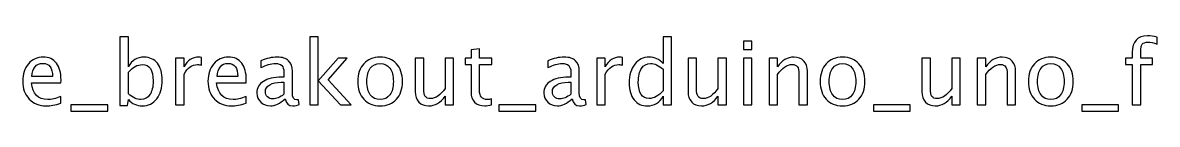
# Model space of a CAD drawing. Header units: centimetres. Extents: x -55 to 43, y -73 to 74.
# Drawn here: x 6.45 to 22.75, y -12.45 to -11.37 of the extents above; entities that cross this region are included whole.
import ezdxf

# ---------------------------------------------------------------- set-up
doc = ezdxf.new("R2010")
doc.units = ezdxf.units.CM
doc.header["$MEASUREMENT"] = 0
doc.layers.add('Layer 1', color=7, linetype='Continuous')

msp = doc.modelspace()

# ---------------------------------------------------------------- linework, layer by layer
at = {"layer": 'Layer 1'}
for points, knots in [([(7.84541, -12.36765), (7.84541, -12.36765), (7.84541, -11.38086), (7.84541, -11.38086), (7.84541, -11.38086), (7.84541, -11.38086), (7.96733, -11.38086), (7.96733, -11.38086), (7.96733, -11.38086), (7.96733, -11.38086), (7.96733, -11.81414), (7.96733, -11.81414), (7.96733, -11.81414), (8.01728, -11.71995), (8.09243, -11.67296), (8.19254, -11.67296), (8.19254, -11.67296), (8.27361, -11.67296), (8.33732, -11.70238), (8.38389, -11.76144), (8.38389, -11.76144), (8.43046, -11.82049), (8.45374, -11.90114), (8.45374, -12.00337), (8.45374, -12.00337), (8.45374, -12.11471), (8.42728, -12.20467), (8.37458, -12.27282), (8.37458, -12.27282), (8.32187, -12.34119), (8.25245, -12.37527), (8.16651, -12.37527), (8.16651, -12.37527), (8.08671, -12.37527), (8.02025, -12.34479), (7.96733, -12.28362), (7.96733, -12.28362), (7.96733, -12.28362), (7.95251, -12.36765), (7.95251, -12.36765), (7.95251, -12.36765), (7.95251, -12.36765), (7.84541, -12.36765), (7.84541, -12.36765)], [0, 0, 0, 0, 0.08333333, 0.08333333, 0.08333333, 0.08333333, 0.16666667, 0.16666667, 0.16666667, 0.16666667, 0.25, 0.25, 0.25, 0.25, 0.33333333, 0.33333333, 0.33333333, 0.33333333, 0.41666667, 0.41666667, 0.41666667, 0.41666667, 0.5, 0.5, 0.5, 0.5, 0.58333333, 0.58333333, 0.58333333, 0.58333333, 0.66666667, 0.66666667, 0.66666667, 0.66666667, 0.75, 0.75, 0.75, 0.75, 0.83333333, 0.83333333, 0.83333333, 0.83333333, 1, 1, 1, 1]), ([(10.57315, -12.36003), (10.57315, -12.36003), (10.57315, -11.38086), (10.57315, -11.38086), (10.57315, -11.38086), (10.57315, -11.38086), (10.69507, -11.38086), (10.69507, -11.38086), (10.69507, -11.38086), (10.69507, -11.38086), (10.69507, -12.01353), (10.69507, -12.01353), (10.69507, -12.01353), (10.69507, -12.01353), (10.98082, -11.68693), (10.98082, -11.68693), (10.98082, -11.68693), (10.98082, -11.68693), (11.11248, -11.68693), (11.11248, -11.68693), (11.11248, -11.68693), (11.11248, -11.68693), (10.83943, -12.00104), (10.83943, -12.00104), (10.83943, -12.00104), (10.83943, -12.00104), (11.16963, -12.36003), (11.16963, -12.36003), (11.16963, -12.36003), (11.16963, -12.36003), (11.01257, -12.36003), (11.01257, -12.36003), (11.01257, -12.36003), (11.01257, -12.36003), (10.69507, -12.0148), (10.69507, -12.0148), (10.69507, -12.0148), (10.69507, -12.0148), (10.69507, -12.36003), (10.69507, -12.36003), (10.69507, -12.36003), (10.69507, -12.36003), (10.57315, -12.36003), (10.57315, -12.36003)], [0, 0, 0, 0, 0.08333333, 0.08333333, 0.08333333, 0.08333333, 0.16666667, 0.16666667, 0.16666667, 0.16666667, 0.25, 0.25, 0.25, 0.25, 0.33333333, 0.33333333, 0.33333333, 0.33333333, 0.41666667, 0.41666667, 0.41666667, 0.41666667, 0.5, 0.5, 0.5, 0.5, 0.58333333, 0.58333333, 0.58333333, 0.58333333, 0.66666667, 0.66666667, 0.66666667, 0.66666667, 0.75, 0.75, 0.75, 0.75, 0.83333333, 0.83333333, 0.83333333, 0.83333333, 1, 1, 1, 1]), ([(15.64786, -12.36003), (15.64786, -12.36003), (15.64786, -12.23366), (15.64786, -12.23366), (15.64786, -12.23366), (15.59812, -12.32807), (15.52319, -12.37527), (15.42307, -12.37527), (15.42307, -12.37527), (15.34179, -12.37527), (15.27787, -12.34585), (15.2313, -12.28679), (15.2313, -12.28679), (15.18473, -12.22774), (15.16145, -12.14709), (15.16145, -12.04486), (15.16145, -12.04486), (15.16145, -11.9331), (15.18791, -11.84314), (15.24061, -11.77498), (15.24061, -11.77498), (15.29353, -11.70704), (15.36296, -11.67296), (15.44911, -11.67296), (15.44911, -11.67296), (15.5289, -11.67296), (15.59537, -11.70344), (15.64786, -11.76461), (15.64786, -11.76461), (15.64786, -11.76461), (15.64786, -11.38086), (15.64786, -11.38086), (15.64786, -11.38086), (15.64786, -11.38086), (15.76978, -11.38086), (15.76978, -11.38086), (15.76978, -11.38086), (15.76978, -11.38086), (15.76978, -12.36003), (15.76978, -12.36003), (15.76978, -12.36003), (15.76978, -12.36003), (15.64786, -12.36003), (15.64786, -12.36003)], [0, 0, 0, 0, 0.08333333, 0.08333333, 0.08333333, 0.08333333, 0.16666667, 0.16666667, 0.16666667, 0.16666667, 0.25, 0.25, 0.25, 0.25, 0.33333333, 0.33333333, 0.33333333, 0.33333333, 0.41666667, 0.41666667, 0.41666667, 0.41666667, 0.5, 0.5, 0.5, 0.5, 0.58333333, 0.58333333, 0.58333333, 0.58333333, 0.66666667, 0.66666667, 0.66666667, 0.66666667, 0.75, 0.75, 0.75, 0.75, 0.83333333, 0.83333333, 0.83333333, 0.83333333, 1, 1, 1, 1]), ([(22.38733, -12.36003), (22.38733, -12.36003), (22.38733, -11.77837), (22.38733, -11.77837), (22.38733, -11.77837), (22.38733, -11.77837), (22.29187, -11.77837), (22.29187, -11.77837), (22.29187, -11.77837), (22.29187, -11.77837), (22.29187, -11.68693), (22.29187, -11.68693), (22.29187, -11.68693), (22.29187, -11.68693), (22.38733, -11.68693), (22.38733, -11.68693), (22.38733, -11.68693), (22.38733, -11.68693), (22.38733, -11.60628), (22.38733, -11.60628), (22.38733, -11.60628), (22.38733, -11.44584), (22.46057, -11.36562), (22.60704, -11.36562), (22.60704, -11.36562), (22.6481, -11.36562), (22.69467, -11.37239), (22.74674, -11.38594), (22.74674, -11.38594), (22.74674, -11.38594), (22.74674, -11.48373), (22.74674, -11.48373), (22.74674, -11.48373), (22.6915, -11.46595), (22.64726, -11.45706), (22.61403, -11.45706), (22.61403, -11.45706), (22.5736, -11.45706), (22.54608, -11.46658), (22.53148, -11.48585), (22.53148, -11.48585), (22.51666, -11.50511), (22.50925, -11.54088), (22.50925, -11.59316), (22.50925, -11.59316), (22.50925, -11.59316), (22.50925, -11.68693), (22.50925, -11.68693), (22.50925, -11.68693), (22.50925, -11.68693), (22.67837, -11.68693), (22.67837, -11.68693), (22.67837, -11.68693), (22.67837, -11.68693), (22.67837, -11.77837), (22.67837, -11.77837), (22.67837, -11.77837), (22.67837, -11.77837), (22.50925, -11.77837), (22.50925, -11.77837), (22.50925, -11.77837), (22.50925, -11.77837), (22.50925, -12.36003), (22.50925, -12.36003), (22.50925, -12.36003), (22.50925, -12.36003), (22.38733, -12.36003), (22.38733, -12.36003)], [0, 0, 0, 0, 0.05555556, 0.05555556, 0.05555556, 0.05555556, 0.11111111, 0.11111111, 0.11111111, 0.11111111, 0.16666667, 0.16666667, 0.16666667, 0.16666667, 0.22222222, 0.22222222, 0.22222222, 0.22222222, 0.27777778, 0.27777778, 0.27777778, 0.27777778, 0.33333333, 0.33333333, 0.33333333, 0.33333333, 0.38888889, 0.38888889, 0.38888889, 0.38888889, 0.44444444, 0.44444444, 0.44444444, 0.44444444, 0.5, 0.5, 0.5, 0.5, 0.55555556, 0.55555556, 0.55555556, 0.55555556, 0.61111111, 0.61111111, 0.61111111, 0.61111111, 0.66666667, 0.66666667, 0.66666667, 0.66666667, 0.72222222, 0.72222222, 0.72222222, 0.72222222, 0.77777778, 0.77777778, 0.77777778, 0.77777778, 0.83333333, 0.83333333, 0.83333333, 0.83333333, 0.88888889, 0.88888889, 0.88888889, 0.88888889, 1, 1, 1, 1]), ([(13.18491, -12.35982), (13.14723, -12.37019), (13.11443, -12.37527), (13.0867, -12.37527), (13.0867, -12.37527), (13.02447, -12.37527), (12.976, -12.35749), (12.94128, -12.32193), (12.94128, -12.32193), (12.90636, -12.28637), (12.889, -12.23705), (12.889, -12.17376), (12.889, -12.17376), (12.889, -12.17376), (12.889, -11.77837), (12.889, -11.77837), (12.889, -11.77837), (12.889, -11.77837), (12.80476, -11.77837), (12.80476, -11.77837), (12.80476, -11.77837), (12.80476, -11.77837), (12.80476, -11.68693), (12.80476, -11.68693), (12.80476, -11.68693), (12.80476, -11.68693), (12.889, -11.68693), (12.889, -11.68693), (12.889, -11.68693), (12.889, -11.68693), (12.889, -11.56522), (12.889, -11.56522), (12.889, -11.56522), (12.889, -11.56522), (13.01092, -11.55358), (13.01092, -11.55358), (13.01092, -11.55358), (13.01092, -11.55358), (13.01092, -11.68693), (13.01092, -11.68693), (13.01092, -11.68693), (13.01092, -11.68693), (13.18745, -11.68693), (13.18745, -11.68693), (13.18745, -11.68693), (13.18745, -11.68693), (13.18745, -11.77837), (13.18745, -11.77837), (13.18745, -11.77837), (13.18745, -11.77837), (13.01092, -11.77837), (13.01092, -11.77837), (13.01092, -11.77837), (13.01092, -11.77837), (13.01092, -12.15175), (13.01092, -12.15175), (13.01092, -12.15175), (13.01092, -12.2398), (13.04923, -12.28383), (13.12564, -12.28383), (13.12564, -12.28383), (13.14194, -12.28383), (13.16163, -12.28108), (13.18491, -12.27579), (13.18491, -12.27579), (13.18491, -12.27579), (13.18491, -12.35982), (13.18491, -12.35982)], [0, 0, 0, 0, 0.05555556, 0.05555556, 0.05555556, 0.05555556, 0.11111111, 0.11111111, 0.11111111, 0.11111111, 0.16666667, 0.16666667, 0.16666667, 0.16666667, 0.22222222, 0.22222222, 0.22222222, 0.22222222, 0.27777778, 0.27777778, 0.27777778, 0.27777778, 0.33333333, 0.33333333, 0.33333333, 0.33333333, 0.38888889, 0.38888889, 0.38888889, 0.38888889, 0.44444444, 0.44444444, 0.44444444, 0.44444444, 0.5, 0.5, 0.5, 0.5, 0.55555556, 0.55555556, 0.55555556, 0.55555556, 0.61111111, 0.61111111, 0.61111111, 0.61111111, 0.66666667, 0.66666667, 0.66666667, 0.66666667, 0.72222222, 0.72222222, 0.72222222, 0.72222222, 0.77777778, 0.77777778, 0.77777778, 0.77777778, 0.83333333, 0.83333333, 0.83333333, 0.83333333, 0.88888889, 0.88888889, 0.88888889, 0.88888889, 1, 1, 1, 1]), ([(16.80229, -11.56374), (16.80229, -11.56374), (16.80229, -11.44182), (16.80229, -11.44182), (16.80229, -11.44182), (16.80229, -11.44182), (16.92421, -11.44182), (16.92421, -11.44182), (16.92421, -11.44182), (16.92421, -11.44182), (16.92421, -11.56374), (16.92421, -11.56374), (16.92421, -11.56374), (16.92421, -11.56374), (16.80229, -11.56374), (16.80229, -11.56374)], [0, 0, 0, 0, 0.2, 0.2, 0.2, 0.2, 0.4, 0.4, 0.4, 0.4, 0.6, 0.6, 0.6, 0.6, 1, 1, 1, 1]), ([(6.99684, -12.33844), (6.91493, -12.36299), (6.84486, -12.37527), (6.78644, -12.37527), (6.78644, -12.37527), (6.68675, -12.37527), (6.60568, -12.34225), (6.54324, -12.27642), (6.54324, -12.27642), (6.4808, -12.21059), (6.44947, -12.12529), (6.44947, -12.0203), (6.44947, -12.0203), (6.44947, -11.91849), (6.47699, -11.83488), (6.53223, -11.76948), (6.53223, -11.76948), (6.58748, -11.70429), (6.65817, -11.67169), (6.74432, -11.67169), (6.74432, -11.67169), (6.82581, -11.67169), (6.88889, -11.70069), (6.93334, -11.75868), (6.93334, -11.75868), (6.97779, -11.81668), (7.00002, -11.89881), (7.00002, -12.00528), (7.00002, -12.00528), (7.00002, -12.00528), (6.99938, -12.04253), (6.99938, -12.04253), (6.99938, -12.04253), (6.99938, -12.04253), (6.57393, -12.04253), (6.57393, -12.04253), (6.57393, -12.04253), (6.59171, -12.2034), (6.67024, -12.28383), (6.8093, -12.28383), (6.8093, -12.28383), (6.86032, -12.28383), (6.92276, -12.26944), (6.99684, -12.24065), (6.99684, -12.24065), (6.99684, -12.24065), (6.99684, -12.33844), (6.99684, -12.33844)], [0, 0, 0, 0, 0.07692308, 0.07692308, 0.07692308, 0.07692308, 0.15384615, 0.15384615, 0.15384615, 0.15384615, 0.23076923, 0.23076923, 0.23076923, 0.23076923, 0.30769231, 0.30769231, 0.30769231, 0.30769231, 0.38461538, 0.38461538, 0.38461538, 0.38461538, 0.46153846, 0.46153846, 0.46153846, 0.46153846, 0.53846154, 0.53846154, 0.53846154, 0.53846154, 0.61538462, 0.61538462, 0.61538462, 0.61538462, 0.69230769, 0.69230769, 0.69230769, 0.69230769, 0.76923077, 0.76923077, 0.76923077, 0.76923077, 0.84615385, 0.84615385, 0.84615385, 0.84615385, 1, 1, 1, 1]), ([(8.64466, -12.36003), (8.64466, -12.36003), (8.64466, -11.68693), (8.64466, -11.68693), (8.64466, -11.68693), (8.64466, -11.68693), (8.76658, -11.68693), (8.76658, -11.68693), (8.76658, -11.68693), (8.76658, -11.68693), (8.76658, -11.81414), (8.76658, -11.81414), (8.76658, -11.81414), (8.81505, -11.71995), (8.88533, -11.67296), (8.97761, -11.67296), (8.97761, -11.67296), (8.9901, -11.67296), (9.00322, -11.67402), (9.01677, -11.67613), (9.01677, -11.67613), (9.01677, -11.67613), (9.01677, -11.79022), (9.01677, -11.79022), (9.01677, -11.79022), (8.9956, -11.78324), (8.97698, -11.77964), (8.96089, -11.77964), (8.96089, -11.77964), (8.88342, -11.77964), (8.81865, -11.82536), (8.76658, -11.91701), (8.76658, -11.91701), (8.76658, -11.91701), (8.76658, -12.36003), (8.76658, -12.36003), (8.76658, -12.36003), (8.76658, -12.36003), (8.64466, -12.36003), (8.64466, -12.36003)], [0, 0, 0, 0, 0.09090909, 0.09090909, 0.09090909, 0.09090909, 0.18181818, 0.18181818, 0.18181818, 0.18181818, 0.27272727, 0.27272727, 0.27272727, 0.27272727, 0.36363636, 0.36363636, 0.36363636, 0.36363636, 0.45454545, 0.45454545, 0.45454545, 0.45454545, 0.54545455, 0.54545455, 0.54545455, 0.54545455, 0.63636364, 0.63636364, 0.63636364, 0.63636364, 0.72727273, 0.72727273, 0.72727273, 0.72727273, 0.81818182, 0.81818182, 0.81818182, 0.81818182, 1, 1, 1, 1]), ([(9.65833, -12.33844), (9.57642, -12.36299), (9.50635, -12.37527), (9.44793, -12.37527), (9.44793, -12.37527), (9.34824, -12.37527), (9.26717, -12.34225), (9.20473, -12.27642), (9.20473, -12.27642), (9.14229, -12.21059), (9.11096, -12.12529), (9.11096, -12.0203), (9.11096, -12.0203), (9.11096, -11.91849), (9.13848, -11.83488), (9.19372, -11.76948), (9.19372, -11.76948), (9.24897, -11.70429), (9.31966, -11.67169), (9.40581, -11.67169), (9.40581, -11.67169), (9.4873, -11.67169), (9.55038, -11.70069), (9.59483, -11.75868), (9.59483, -11.75868), (9.63928, -11.81668), (9.66151, -11.89881), (9.66151, -12.00528), (9.66151, -12.00528), (9.66151, -12.00528), (9.66087, -12.04253), (9.66087, -12.04253), (9.66087, -12.04253), (9.66087, -12.04253), (9.23542, -12.04253), (9.23542, -12.04253), (9.23542, -12.04253), (9.2532, -12.2034), (9.33173, -12.28383), (9.47079, -12.28383), (9.47079, -12.28383), (9.52181, -12.28383), (9.58425, -12.26944), (9.65833, -12.24065), (9.65833, -12.24065), (9.65833, -12.24065), (9.65833, -12.33844), (9.65833, -12.33844)], [0, 0, 0, 0, 0.07692308, 0.07692308, 0.07692308, 0.07692308, 0.15384615, 0.15384615, 0.15384615, 0.15384615, 0.23076923, 0.23076923, 0.23076923, 0.23076923, 0.30769231, 0.30769231, 0.30769231, 0.30769231, 0.38461538, 0.38461538, 0.38461538, 0.38461538, 0.46153846, 0.46153846, 0.46153846, 0.46153846, 0.53846154, 0.53846154, 0.53846154, 0.53846154, 0.61538462, 0.61538462, 0.61538462, 0.61538462, 0.69230769, 0.69230769, 0.69230769, 0.69230769, 0.76923077, 0.76923077, 0.76923077, 0.76923077, 0.84615385, 0.84615385, 0.84615385, 0.84615385, 1, 1, 1, 1]), ([(10.21882, -12.2743), (10.14559, -12.34161), (10.0751, -12.37527), (10.00737, -12.37527), (10.00737, -12.37527), (9.9517, -12.37527), (9.90534, -12.35791), (9.86873, -12.32299), (9.86873, -12.32299), (9.8319, -12.28806), (9.81348, -12.24404), (9.81348, -12.19091), (9.81348, -12.19091), (9.81348, -12.11746), (9.84438, -12.06094), (9.90619, -12.02157), (9.90619, -12.02157), (9.968, -11.9822), (10.05669, -11.96252), (10.17226, -11.96252), (10.17226, -11.96252), (10.17226, -11.96252), (10.20083, -11.96252), (10.20083, -11.96252), (10.20083, -11.96252), (10.20083, -11.96252), (10.20083, -11.88145), (10.20083, -11.88145), (10.20083, -11.88145), (10.20083, -11.80335), (10.16019, -11.7644), (10.0787, -11.7644), (10.0787, -11.7644), (10.01562, -11.7644), (9.94662, -11.7843), (9.8719, -11.82409), (9.8719, -11.82409), (9.8719, -11.82409), (9.8719, -11.72376), (9.8719, -11.72376), (9.8719, -11.72376), (9.95403, -11.68989), (10.0315, -11.67296), (10.1041, -11.67296), (10.1041, -11.67296), (10.17882, -11.67296), (10.23406, -11.68989), (10.26941, -11.72397), (10.26941, -11.72397), (10.30497, -11.75805), (10.32275, -11.81054), (10.32275, -11.88145), (10.32275, -11.88145), (10.32275, -11.88145), (10.32275, -12.18562), (10.32275, -12.18562), (10.32275, -12.18562), (10.32275, -12.25525), (10.34413, -12.29018), (10.3871, -12.29018), (10.3871, -12.29018), (10.39239, -12.29018), (10.40022, -12.28933), (10.41059, -12.28764), (10.41059, -12.28764), (10.41059, -12.28764), (10.41927, -12.35537), (10.41927, -12.35537), (10.41927, -12.35537), (10.39154, -12.36871), (10.36106, -12.37527), (10.32762, -12.37527), (10.32762, -12.37527), (10.27068, -12.37527), (10.23449, -12.34161), (10.21882, -12.2743)], [0, 0, 0, 0, 0.05, 0.05, 0.05, 0.05, 0.1, 0.1, 0.1, 0.1, 0.15, 0.15, 0.15, 0.15, 0.2, 0.2, 0.2, 0.2, 0.25, 0.25, 0.25, 0.25, 0.3, 0.3, 0.3, 0.3, 0.35, 0.35, 0.35, 0.35, 0.4, 0.4, 0.4, 0.4, 0.45, 0.45, 0.45, 0.45, 0.5, 0.5, 0.5, 0.5, 0.55, 0.55, 0.55, 0.55, 0.6, 0.6, 0.6, 0.6, 0.65, 0.65, 0.65, 0.65, 0.7, 0.7, 0.7, 0.7, 0.75, 0.75, 0.75, 0.75, 0.8, 0.8, 0.8, 0.8, 0.85, 0.85, 0.85, 0.85, 0.9, 0.9, 0.9, 0.9, 1, 1, 1, 1]), ([(11.58344, -12.37527), (11.48459, -12.37527), (11.40628, -12.34373), (11.3487, -12.28065), (11.3487, -12.28065), (11.29092, -12.21758), (11.26213, -12.13185), (11.26213, -12.02369), (11.26213, -12.02369), (11.26213, -11.91574), (11.29092, -11.83023), (11.3487, -11.76736), (11.3487, -11.76736), (11.40628, -11.7045), (11.48459, -11.67296), (11.58344, -11.67296), (11.58344, -11.67296), (11.68229, -11.67296), (11.76061, -11.7045), (11.81818, -11.76736), (11.81818, -11.76736), (11.87596, -11.83023), (11.90475, -11.91574), (11.90475, -12.02369), (11.90475, -12.02369), (11.90475, -12.13185), (11.87596, -12.21758), (11.81818, -12.28065), (11.81818, -12.28065), (11.76061, -12.34373), (11.68229, -12.37527), (11.58344, -12.37527)], [0, 0, 0, 0, 0.11111111, 0.11111111, 0.11111111, 0.11111111, 0.22222222, 0.22222222, 0.22222222, 0.22222222, 0.33333333, 0.33333333, 0.33333333, 0.33333333, 0.44444444, 0.44444444, 0.44444444, 0.44444444, 0.55555556, 0.55555556, 0.55555556, 0.55555556, 0.66666667, 0.66666667, 0.66666667, 0.66666667, 0.77777778, 0.77777778, 0.77777778, 0.77777778, 1, 1, 1, 1]), ([(12.51731, -12.36003), (12.51731, -12.36003), (12.51731, -12.23345), (12.51731, -12.23345), (12.51731, -12.23345), (12.45233, -12.32807), (12.37338, -12.37527), (12.28067, -12.37527), (12.28067, -12.37527), (12.22182, -12.37527), (12.17505, -12.35685), (12.14033, -12.31981), (12.14033, -12.31981), (12.10541, -12.28277), (12.08805, -12.23303), (12.08805, -12.17016), (12.08805, -12.17016), (12.08805, -12.17016), (12.08805, -11.68693), (12.08805, -11.68693), (12.08805, -11.68693), (12.08805, -11.68693), (12.20997, -11.68693), (12.20997, -11.68693), (12.20997, -11.68693), (12.20997, -11.68693), (12.20997, -12.13037), (12.20997, -12.13037), (12.20997, -12.13037), (12.20997, -12.18096), (12.21738, -12.21673), (12.23198, -12.2379), (12.23198, -12.2379), (12.2468, -12.25928), (12.27135, -12.26986), (12.30586, -12.26986), (12.30586, -12.26986), (12.38036, -12.26986), (12.45106, -12.22096), (12.51731, -12.12296), (12.51731, -12.12296), (12.51731, -12.12296), (12.51731, -11.68693), (12.51731, -11.68693), (12.51731, -11.68693), (12.51731, -11.68693), (12.63923, -11.68693), (12.63923, -11.68693), (12.63923, -11.68693), (12.63923, -11.68693), (12.63923, -12.36003), (12.63923, -12.36003), (12.63923, -12.36003), (12.63923, -12.36003), (12.51731, -12.36003), (12.51731, -12.36003)], [0, 0, 0, 0, 0.06666667, 0.06666667, 0.06666667, 0.06666667, 0.13333333, 0.13333333, 0.13333333, 0.13333333, 0.2, 0.2, 0.2, 0.2, 0.26666667, 0.26666667, 0.26666667, 0.26666667, 0.33333333, 0.33333333, 0.33333333, 0.33333333, 0.4, 0.4, 0.4, 0.4, 0.46666667, 0.46666667, 0.46666667, 0.46666667, 0.53333333, 0.53333333, 0.53333333, 0.53333333, 0.6, 0.6, 0.6, 0.6, 0.66666667, 0.66666667, 0.66666667, 0.66666667, 0.73333333, 0.73333333, 0.73333333, 0.73333333, 0.8, 0.8, 0.8, 0.8, 0.86666667, 0.86666667, 0.86666667, 0.86666667, 1, 1, 1, 1]), ([(14.34082, -12.2743), (14.26759, -12.34161), (14.1971, -12.37527), (14.12937, -12.37527), (14.12937, -12.37527), (14.0737, -12.37527), (14.02734, -12.35791), (13.99073, -12.32299), (13.99073, -12.32299), (13.9539, -12.28806), (13.93548, -12.24404), (13.93548, -12.19091), (13.93548, -12.19091), (13.93548, -12.11746), (13.96638, -12.06094), (14.02819, -12.02157), (14.02819, -12.02157), (14.09, -11.9822), (14.17869, -11.96252), (14.29426, -11.96252), (14.29426, -11.96252), (14.29426, -11.96252), (14.32283, -11.96252), (14.32283, -11.96252), (14.32283, -11.96252), (14.32283, -11.96252), (14.32283, -11.88145), (14.32283, -11.88145), (14.32283, -11.88145), (14.32283, -11.80335), (14.28219, -11.7644), (14.2007, -11.7644), (14.2007, -11.7644), (14.13762, -11.7644), (14.06862, -11.7843), (13.9939, -11.82409), (13.9939, -11.82409), (13.9939, -11.82409), (13.9939, -11.72376), (13.9939, -11.72376), (13.9939, -11.72376), (14.07603, -11.68989), (14.1535, -11.67296), (14.2261, -11.67296), (14.2261, -11.67296), (14.30082, -11.67296), (14.35606, -11.68989), (14.39141, -11.72397), (14.39141, -11.72397), (14.42697, -11.75805), (14.44475, -11.81054), (14.44475, -11.88145), (14.44475, -11.88145), (14.44475, -11.88145), (14.44475, -12.18562), (14.44475, -12.18562), (14.44475, -12.18562), (14.44475, -12.25525), (14.46613, -12.29018), (14.5091, -12.29018), (14.5091, -12.29018), (14.51439, -12.29018), (14.52222, -12.28933), (14.53259, -12.28764), (14.53259, -12.28764), (14.53259, -12.28764), (14.54127, -12.35537), (14.54127, -12.35537), (14.54127, -12.35537), (14.51354, -12.36871), (14.48306, -12.37527), (14.44962, -12.37527), (14.44962, -12.37527), (14.39268, -12.37527), (14.35649, -12.34161), (14.34082, -12.2743)], [0, 0, 0, 0, 0.05, 0.05, 0.05, 0.05, 0.1, 0.1, 0.1, 0.1, 0.15, 0.15, 0.15, 0.15, 0.2, 0.2, 0.2, 0.2, 0.25, 0.25, 0.25, 0.25, 0.3, 0.3, 0.3, 0.3, 0.35, 0.35, 0.35, 0.35, 0.4, 0.4, 0.4, 0.4, 0.45, 0.45, 0.45, 0.45, 0.5, 0.5, 0.5, 0.5, 0.55, 0.55, 0.55, 0.55, 0.6, 0.6, 0.6, 0.6, 0.65, 0.65, 0.65, 0.65, 0.7, 0.7, 0.7, 0.7, 0.75, 0.75, 0.75, 0.75, 0.8, 0.8, 0.8, 0.8, 0.85, 0.85, 0.85, 0.85, 0.9, 0.9, 0.9, 0.9, 1, 1, 1, 1]), ([(14.69515, -12.36003), (14.69515, -12.36003), (14.69515, -11.68693), (14.69515, -11.68693), (14.69515, -11.68693), (14.69515, -11.68693), (14.81707, -11.68693), (14.81707, -11.68693), (14.81707, -11.68693), (14.81707, -11.68693), (14.81707, -11.81414), (14.81707, -11.81414), (14.81707, -11.81414), (14.86554, -11.71995), (14.93582, -11.67296), (15.0281, -11.67296), (15.0281, -11.67296), (15.04059, -11.67296), (15.05371, -11.67402), (15.06726, -11.67613), (15.06726, -11.67613), (15.06726, -11.67613), (15.06726, -11.79022), (15.06726, -11.79022), (15.06726, -11.79022), (15.04609, -11.78324), (15.02747, -11.77964), (15.01138, -11.77964), (15.01138, -11.77964), (14.93391, -11.77964), (14.86914, -11.82536), (14.81707, -11.91701), (14.81707, -11.91701), (14.81707, -11.91701), (14.81707, -12.36003), (14.81707, -12.36003), (14.81707, -12.36003), (14.81707, -12.36003), (14.69515, -12.36003), (14.69515, -12.36003)], [0, 0, 0, 0, 0.09090909, 0.09090909, 0.09090909, 0.09090909, 0.18181818, 0.18181818, 0.18181818, 0.18181818, 0.27272727, 0.27272727, 0.27272727, 0.27272727, 0.36363636, 0.36363636, 0.36363636, 0.36363636, 0.45454545, 0.45454545, 0.45454545, 0.45454545, 0.54545455, 0.54545455, 0.54545455, 0.54545455, 0.63636364, 0.63636364, 0.63636364, 0.63636364, 0.72727273, 0.72727273, 0.72727273, 0.72727273, 0.81818182, 0.81818182, 0.81818182, 0.81818182, 1, 1, 1, 1]), ([(16.43568, -12.36003), (16.43568, -12.36003), (16.43568, -12.23345), (16.43568, -12.23345), (16.43568, -12.23345), (16.3707, -12.32807), (16.29175, -12.37527), (16.19904, -12.37527), (16.19904, -12.37527), (16.14019, -12.37527), (16.09342, -12.35685), (16.0587, -12.31981), (16.0587, -12.31981), (16.02378, -12.28277), (16.00642, -12.23303), (16.00642, -12.17016), (16.00642, -12.17016), (16.00642, -12.17016), (16.00642, -11.68693), (16.00642, -11.68693), (16.00642, -11.68693), (16.00642, -11.68693), (16.12834, -11.68693), (16.12834, -11.68693), (16.12834, -11.68693), (16.12834, -11.68693), (16.12834, -12.13037), (16.12834, -12.13037), (16.12834, -12.13037), (16.12834, -12.18096), (16.13575, -12.21673), (16.15035, -12.2379), (16.15035, -12.2379), (16.16517, -12.25928), (16.18972, -12.26986), (16.22423, -12.26986), (16.22423, -12.26986), (16.29873, -12.26986), (16.36943, -12.22096), (16.43568, -12.12296), (16.43568, -12.12296), (16.43568, -12.12296), (16.43568, -11.68693), (16.43568, -11.68693), (16.43568, -11.68693), (16.43568, -11.68693), (16.5576, -11.68693), (16.5576, -11.68693), (16.5576, -11.68693), (16.5576, -11.68693), (16.5576, -12.36003), (16.5576, -12.36003), (16.5576, -12.36003), (16.5576, -12.36003), (16.43568, -12.36003), (16.43568, -12.36003)], [0, 0, 0, 0, 0.06666667, 0.06666667, 0.06666667, 0.06666667, 0.13333333, 0.13333333, 0.13333333, 0.13333333, 0.2, 0.2, 0.2, 0.2, 0.26666667, 0.26666667, 0.26666667, 0.26666667, 0.33333333, 0.33333333, 0.33333333, 0.33333333, 0.4, 0.4, 0.4, 0.4, 0.46666667, 0.46666667, 0.46666667, 0.46666667, 0.53333333, 0.53333333, 0.53333333, 0.53333333, 0.6, 0.6, 0.6, 0.6, 0.66666667, 0.66666667, 0.66666667, 0.66666667, 0.73333333, 0.73333333, 0.73333333, 0.73333333, 0.8, 0.8, 0.8, 0.8, 0.86666667, 0.86666667, 0.86666667, 0.86666667, 1, 1, 1, 1]), ([(16.80229, -12.36003), (16.80229, -12.36003), (16.80229, -11.68693), (16.80229, -11.68693), (16.80229, -11.68693), (16.80229, -11.68693), (16.92421, -11.68693), (16.92421, -11.68693), (16.92421, -11.68693), (16.92421, -11.68693), (16.92421, -12.36003), (16.92421, -12.36003), (16.92421, -12.36003), (16.92421, -12.36003), (16.80229, -12.36003), (16.80229, -12.36003)], [0, 0, 0, 0, 0.2, 0.2, 0.2, 0.2, 0.4, 0.4, 0.4, 0.4, 0.6, 0.6, 0.6, 0.6, 1, 1, 1, 1]), ([(17.16932, -12.36003), (17.16932, -12.36003), (17.16932, -11.68693), (17.16932, -11.68693), (17.16932, -11.68693), (17.16932, -11.68693), (17.29124, -11.68693), (17.29124, -11.68693), (17.29124, -11.68693), (17.29124, -11.68693), (17.29124, -11.81414), (17.29124, -11.81414), (17.29124, -11.81414), (17.3558, -11.71995), (17.43496, -11.67296), (17.52852, -11.67296), (17.52852, -11.67296), (17.58736, -11.67296), (17.63414, -11.69137), (17.66864, -11.72842), (17.66864, -11.72842), (17.70314, -11.76525), (17.7205, -11.81499), (17.7205, -11.87722), (17.7205, -11.87722), (17.7205, -11.87722), (17.7205, -12.36003), (17.7205, -12.36003), (17.7205, -12.36003), (17.7205, -12.36003), (17.59858, -12.36003), (17.59858, -12.36003), (17.59858, -12.36003), (17.59858, -12.36003), (17.59858, -11.91701), (17.59858, -11.91701), (17.59858, -11.91701), (17.59858, -11.86706), (17.59117, -11.8315), (17.57657, -11.81033), (17.57657, -11.81033), (17.56175, -11.78895), (17.53741, -11.77837), (17.50333, -11.77837), (17.50333, -11.77837), (17.4284, -11.77837), (17.3577, -11.82726), (17.29124, -11.92505), (17.29124, -11.92505), (17.29124, -11.92505), (17.29124, -12.36003), (17.29124, -12.36003), (17.29124, -12.36003), (17.29124, -12.36003), (17.16932, -12.36003), (17.16932, -12.36003)], [0, 0, 0, 0, 0.06666667, 0.06666667, 0.06666667, 0.06666667, 0.13333333, 0.13333333, 0.13333333, 0.13333333, 0.2, 0.2, 0.2, 0.2, 0.26666667, 0.26666667, 0.26666667, 0.26666667, 0.33333333, 0.33333333, 0.33333333, 0.33333333, 0.4, 0.4, 0.4, 0.4, 0.46666667, 0.46666667, 0.46666667, 0.46666667, 0.53333333, 0.53333333, 0.53333333, 0.53333333, 0.6, 0.6, 0.6, 0.6, 0.66666667, 0.66666667, 0.66666667, 0.66666667, 0.73333333, 0.73333333, 0.73333333, 0.73333333, 0.8, 0.8, 0.8, 0.8, 0.86666667, 0.86666667, 0.86666667, 0.86666667, 1, 1, 1, 1]), ([(18.22554, -12.37527), (18.12669, -12.37527), (18.04838, -12.34373), (17.9908, -12.28065), (17.9908, -12.28065), (17.93302, -12.21758), (17.90423, -12.13185), (17.90423, -12.02369), (17.90423, -12.02369), (17.90423, -11.91574), (17.93302, -11.83023), (17.9908, -11.76736), (17.9908, -11.76736), (18.04838, -11.7045), (18.12669, -11.67296), (18.22554, -11.67296), (18.22554, -11.67296), (18.32439, -11.67296), (18.40271, -11.7045), (18.46028, -11.76736), (18.46028, -11.76736), (18.51806, -11.83023), (18.54685, -11.91574), (18.54685, -12.02369), (18.54685, -12.02369), (18.54685, -12.13185), (18.51806, -12.21758), (18.46028, -12.28065), (18.46028, -12.28065), (18.40271, -12.34373), (18.32439, -12.37527), (18.22554, -12.37527)], [0, 0, 0, 0, 0.11111111, 0.11111111, 0.11111111, 0.11111111, 0.22222222, 0.22222222, 0.22222222, 0.22222222, 0.33333333, 0.33333333, 0.33333333, 0.33333333, 0.44444444, 0.44444444, 0.44444444, 0.44444444, 0.55555556, 0.55555556, 0.55555556, 0.55555556, 0.66666667, 0.66666667, 0.66666667, 0.66666667, 0.77777778, 0.77777778, 0.77777778, 0.77777778, 1, 1, 1, 1]), ([(19.79441, -12.36003), (19.79441, -12.36003), (19.79441, -12.23345), (19.79441, -12.23345), (19.79441, -12.23345), (19.72943, -12.32807), (19.65048, -12.37527), (19.55777, -12.37527), (19.55777, -12.37527), (19.49892, -12.37527), (19.45215, -12.35685), (19.41743, -12.31981), (19.41743, -12.31981), (19.38251, -12.28277), (19.36515, -12.23303), (19.36515, -12.17016), (19.36515, -12.17016), (19.36515, -12.17016), (19.36515, -11.68693), (19.36515, -11.68693), (19.36515, -11.68693), (19.36515, -11.68693), (19.48707, -11.68693), (19.48707, -11.68693), (19.48707, -11.68693), (19.48707, -11.68693), (19.48707, -12.13037), (19.48707, -12.13037), (19.48707, -12.13037), (19.48707, -12.18096), (19.49448, -12.21673), (19.50908, -12.2379), (19.50908, -12.2379), (19.5239, -12.25928), (19.54845, -12.26986), (19.58296, -12.26986), (19.58296, -12.26986), (19.65746, -12.26986), (19.72816, -12.22096), (19.79441, -12.12296), (19.79441, -12.12296), (19.79441, -12.12296), (19.79441, -11.68693), (19.79441, -11.68693), (19.79441, -11.68693), (19.79441, -11.68693), (19.91633, -11.68693), (19.91633, -11.68693), (19.91633, -11.68693), (19.91633, -11.68693), (19.91633, -12.36003), (19.91633, -12.36003), (19.91633, -12.36003), (19.91633, -12.36003), (19.79441, -12.36003), (19.79441, -12.36003)], [0, 0, 0, 0, 0.06666667, 0.06666667, 0.06666667, 0.06666667, 0.13333333, 0.13333333, 0.13333333, 0.13333333, 0.2, 0.2, 0.2, 0.2, 0.26666667, 0.26666667, 0.26666667, 0.26666667, 0.33333333, 0.33333333, 0.33333333, 0.33333333, 0.4, 0.4, 0.4, 0.4, 0.46666667, 0.46666667, 0.46666667, 0.46666667, 0.53333333, 0.53333333, 0.53333333, 0.53333333, 0.6, 0.6, 0.6, 0.6, 0.66666667, 0.66666667, 0.66666667, 0.66666667, 0.73333333, 0.73333333, 0.73333333, 0.73333333, 0.8, 0.8, 0.8, 0.8, 0.86666667, 0.86666667, 0.86666667, 0.86666667, 1, 1, 1, 1]), ([(20.16102, -12.36003), (20.16102, -12.36003), (20.16102, -11.68693), (20.16102, -11.68693), (20.16102, -11.68693), (20.16102, -11.68693), (20.28294, -11.68693), (20.28294, -11.68693), (20.28294, -11.68693), (20.28294, -11.68693), (20.28294, -11.81414), (20.28294, -11.81414), (20.28294, -11.81414), (20.3475, -11.71995), (20.42666, -11.67296), (20.52022, -11.67296), (20.52022, -11.67296), (20.57906, -11.67296), (20.62584, -11.69137), (20.66034, -11.72842), (20.66034, -11.72842), (20.69484, -11.76525), (20.7122, -11.81499), (20.7122, -11.87722), (20.7122, -11.87722), (20.7122, -11.87722), (20.7122, -12.36003), (20.7122, -12.36003), (20.7122, -12.36003), (20.7122, -12.36003), (20.59028, -12.36003), (20.59028, -12.36003), (20.59028, -12.36003), (20.59028, -12.36003), (20.59028, -11.91701), (20.59028, -11.91701), (20.59028, -11.91701), (20.59028, -11.86706), (20.58287, -11.8315), (20.56827, -11.81033), (20.56827, -11.81033), (20.55345, -11.78895), (20.52911, -11.77837), (20.49503, -11.77837), (20.49503, -11.77837), (20.4201, -11.77837), (20.3494, -11.82726), (20.28294, -11.92505), (20.28294, -11.92505), (20.28294, -11.92505), (20.28294, -12.36003), (20.28294, -12.36003), (20.28294, -12.36003), (20.28294, -12.36003), (20.16102, -12.36003), (20.16102, -12.36003)], [0, 0, 0, 0, 0.06666667, 0.06666667, 0.06666667, 0.06666667, 0.13333333, 0.13333333, 0.13333333, 0.13333333, 0.2, 0.2, 0.2, 0.2, 0.26666667, 0.26666667, 0.26666667, 0.26666667, 0.33333333, 0.33333333, 0.33333333, 0.33333333, 0.4, 0.4, 0.4, 0.4, 0.46666667, 0.46666667, 0.46666667, 0.46666667, 0.53333333, 0.53333333, 0.53333333, 0.53333333, 0.6, 0.6, 0.6, 0.6, 0.66666667, 0.66666667, 0.66666667, 0.66666667, 0.73333333, 0.73333333, 0.73333333, 0.73333333, 0.8, 0.8, 0.8, 0.8, 0.86666667, 0.86666667, 0.86666667, 0.86666667, 1, 1, 1, 1]), ([(21.21724, -12.37527), (21.11839, -12.37527), (21.04008, -12.34373), (20.9825, -12.28065), (20.9825, -12.28065), (20.92472, -12.21758), (20.89593, -12.13185), (20.89593, -12.02369), (20.89593, -12.02369), (20.89593, -11.91574), (20.92472, -11.83023), (20.9825, -11.76736), (20.9825, -11.76736), (21.04008, -11.7045), (21.11839, -11.67296), (21.21724, -11.67296), (21.21724, -11.67296), (21.31609, -11.67296), (21.39441, -11.7045), (21.45198, -11.76736), (21.45198, -11.76736), (21.50976, -11.83023), (21.53855, -11.91574), (21.53855, -12.02369), (21.53855, -12.02369), (21.53855, -12.13185), (21.50976, -12.21758), (21.45198, -12.28065), (21.45198, -12.28065), (21.39441, -12.34373), (21.31609, -12.37527), (21.21724, -12.37527)], [0, 0, 0, 0, 0.11111111, 0.11111111, 0.11111111, 0.11111111, 0.22222222, 0.22222222, 0.22222222, 0.22222222, 0.33333333, 0.33333333, 0.33333333, 0.33333333, 0.44444444, 0.44444444, 0.44444444, 0.44444444, 0.55555556, 0.55555556, 0.55555556, 0.55555556, 0.66666667, 0.66666667, 0.66666667, 0.66666667, 0.77777778, 0.77777778, 0.77777778, 0.77777778, 1, 1, 1, 1]), ([(6.58028, -11.95109), (6.58028, -11.95109), (6.87746, -11.95109), (6.87746, -11.95109), (6.87746, -11.95109), (6.87746, -11.82578), (6.83068, -11.76313), (6.73734, -11.76313), (6.73734, -11.76313), (6.64336, -11.76313), (6.59108, -11.82578), (6.58028, -11.95109)], [0, 0, 0, 0, 0.25, 0.25, 0.25, 0.25, 0.5, 0.5, 0.5, 0.5, 1, 1, 1, 1]), ([(7.96733, -12.19959), (8.0302, -12.25568), (8.0901, -12.28383), (8.14704, -12.28383), (8.14704, -12.28383), (8.20313, -12.28383), (8.24652, -12.26033), (8.277, -12.21356), (8.277, -12.21356), (8.30769, -12.16678), (8.32293, -12.10095), (8.32293, -12.01586), (8.32293, -12.01586), (8.32293, -11.85838), (8.27086, -11.77964), (8.16672, -11.77964), (8.16672, -11.77964), (8.09856, -11.77964), (8.0321, -11.81647), (7.96733, -11.89034), (7.96733, -11.89034), (7.96733, -11.89034), (7.96733, -12.19959), (7.96733, -12.19959)], [0, 0, 0, 0, 0.14285714, 0.14285714, 0.14285714, 0.14285714, 0.28571429, 0.28571429, 0.28571429, 0.28571429, 0.42857143, 0.42857143, 0.42857143, 0.42857143, 0.57142857, 0.57142857, 0.57142857, 0.57142857, 0.71428571, 0.71428571, 0.71428571, 0.71428571, 1, 1, 1, 1]), ([(9.24177, -11.95109), (9.24177, -11.95109), (9.53895, -11.95109), (9.53895, -11.95109), (9.53895, -11.95109), (9.53895, -11.82578), (9.49217, -11.76313), (9.39883, -11.76313), (9.39883, -11.76313), (9.30485, -11.76313), (9.25257, -11.82578), (9.24177, -11.95109)], [0, 0, 0, 0, 0.25, 0.25, 0.25, 0.25, 0.5, 0.5, 0.5, 0.5, 1, 1, 1, 1]), ([(11.58323, -12.28383), (11.64355, -12.28383), (11.69054, -12.26118), (11.72399, -12.21567), (11.72399, -12.21567), (11.75722, -12.17038), (11.77394, -12.10624), (11.77394, -12.02369), (11.77394, -12.02369), (11.77394, -11.94135), (11.75722, -11.87743), (11.72399, -11.83213), (11.72399, -11.83213), (11.69054, -11.78705), (11.64355, -11.7644), (11.58323, -11.7644), (11.58323, -11.7644), (11.52269, -11.7644), (11.4757, -11.78705), (11.44268, -11.83213), (11.44268, -11.83213), (11.40945, -11.87743), (11.39294, -11.94135), (11.39294, -12.02369), (11.39294, -12.02369), (11.39294, -12.10624), (11.40945, -12.17038), (11.44268, -12.21567), (11.44268, -12.21567), (11.4757, -12.26118), (11.52269, -12.28383), (11.58323, -12.28383)], [0, 0, 0, 0, 0.11111111, 0.11111111, 0.11111111, 0.11111111, 0.22222222, 0.22222222, 0.22222222, 0.22222222, 0.33333333, 0.33333333, 0.33333333, 0.33333333, 0.44444444, 0.44444444, 0.44444444, 0.44444444, 0.55555556, 0.55555556, 0.55555556, 0.55555556, 0.66666667, 0.66666667, 0.66666667, 0.66666667, 0.77777778, 0.77777778, 0.77777778, 0.77777778, 1, 1, 1, 1]), ([(15.64786, -11.84801), (15.58457, -11.79234), (15.52467, -11.7644), (15.46794, -11.7644), (15.46794, -11.7644), (15.41206, -11.7644), (15.36888, -11.78768), (15.33819, -11.83446), (15.33819, -11.83446), (15.3075, -11.88103), (15.29226, -11.94707), (15.29226, -12.03258), (15.29226, -12.03258), (15.29226, -12.18985), (15.34433, -12.26859), (15.44868, -12.26859), (15.44868, -12.26859), (15.51642, -12.26859), (15.58288, -12.23155), (15.64786, -12.15768), (15.64786, -12.15768), (15.64786, -12.15768), (15.64786, -11.84801), (15.64786, -11.84801)], [0, 0, 0, 0, 0.14285714, 0.14285714, 0.14285714, 0.14285714, 0.28571429, 0.28571429, 0.28571429, 0.28571429, 0.42857143, 0.42857143, 0.42857143, 0.42857143, 0.57142857, 0.57142857, 0.57142857, 0.57142857, 0.71428571, 0.71428571, 0.71428571, 0.71428571, 1, 1, 1, 1]), ([(18.22533, -12.28383), (18.28565, -12.28383), (18.33264, -12.26118), (18.36609, -12.21567), (18.36609, -12.21567), (18.39932, -12.17038), (18.41604, -12.10624), (18.41604, -12.02369), (18.41604, -12.02369), (18.41604, -11.94135), (18.39932, -11.87743), (18.36609, -11.83213), (18.36609, -11.83213), (18.33264, -11.78705), (18.28565, -11.7644), (18.22533, -11.7644), (18.22533, -11.7644), (18.16479, -11.7644), (18.1178, -11.78705), (18.08478, -11.83213), (18.08478, -11.83213), (18.05155, -11.87743), (18.03504, -11.94135), (18.03504, -12.02369), (18.03504, -12.02369), (18.03504, -12.10624), (18.05155, -12.17038), (18.08478, -12.21567), (18.08478, -12.21567), (18.1178, -12.26118), (18.16479, -12.28383), (18.22533, -12.28383)], [0, 0, 0, 0, 0.11111111, 0.11111111, 0.11111111, 0.11111111, 0.22222222, 0.22222222, 0.22222222, 0.22222222, 0.33333333, 0.33333333, 0.33333333, 0.33333333, 0.44444444, 0.44444444, 0.44444444, 0.44444444, 0.55555556, 0.55555556, 0.55555556, 0.55555556, 0.66666667, 0.66666667, 0.66666667, 0.66666667, 0.77777778, 0.77777778, 0.77777778, 0.77777778, 1, 1, 1, 1]), ([(21.21703, -12.28383), (21.27735, -12.28383), (21.32434, -12.26118), (21.35779, -12.21567), (21.35779, -12.21567), (21.39102, -12.17038), (21.40774, -12.10624), (21.40774, -12.02369), (21.40774, -12.02369), (21.40774, -11.94135), (21.39102, -11.87743), (21.35779, -11.83213), (21.35779, -11.83213), (21.32434, -11.78705), (21.27735, -11.7644), (21.21703, -11.7644), (21.21703, -11.7644), (21.15649, -11.7644), (21.1095, -11.78705), (21.07648, -11.83213), (21.07648, -11.83213), (21.04325, -11.87743), (21.02674, -11.94135), (21.02674, -12.02369), (21.02674, -12.02369), (21.02674, -12.10624), (21.04325, -12.17038), (21.07648, -12.21567), (21.07648, -12.21567), (21.1095, -12.26118), (21.15649, -12.28383), (21.21703, -12.28383)], [0, 0, 0, 0, 0.11111111, 0.11111111, 0.11111111, 0.11111111, 0.22222222, 0.22222222, 0.22222222, 0.22222222, 0.33333333, 0.33333333, 0.33333333, 0.33333333, 0.44444444, 0.44444444, 0.44444444, 0.44444444, 0.55555556, 0.55555556, 0.55555556, 0.55555556, 0.66666667, 0.66666667, 0.66666667, 0.66666667, 0.77777778, 0.77777778, 0.77777778, 0.77777778, 1, 1, 1, 1]), ([(10.20083, -12.20784), (10.20083, -12.20784), (10.20083, -12.03491), (10.20083, -12.03491), (10.20083, -12.03491), (10.20083, -12.03491), (10.16167, -12.03364), (10.16167, -12.03364), (10.16167, -12.03364), (10.09394, -12.03364), (10.03933, -12.04613), (9.99763, -12.0711), (9.99763, -12.0711), (9.95614, -12.09629), (9.9354, -12.12952), (9.9354, -12.17101), (9.9354, -12.17101), (9.9354, -12.20001), (9.94577, -12.22456), (9.9663, -12.24467), (9.9663, -12.24467), (9.98705, -12.26478), (10.01224, -12.27494), (10.04208, -12.27494), (10.04208, -12.27494), (10.09288, -12.27494), (10.1458, -12.2525), (10.20083, -12.20784)], [0, 0, 0, 0, 0.125, 0.125, 0.125, 0.125, 0.25, 0.25, 0.25, 0.25, 0.375, 0.375, 0.375, 0.375, 0.5, 0.5, 0.5, 0.5, 0.625, 0.625, 0.625, 0.625, 0.75, 0.75, 0.75, 0.75, 1, 1, 1, 1]), ([(14.32283, -12.20784), (14.32283, -12.20784), (14.32283, -12.03491), (14.32283, -12.03491), (14.32283, -12.03491), (14.32283, -12.03491), (14.28367, -12.03364), (14.28367, -12.03364), (14.28367, -12.03364), (14.21594, -12.03364), (14.16133, -12.04613), (14.11963, -12.0711), (14.11963, -12.0711), (14.07814, -12.09629), (14.0574, -12.12952), (14.0574, -12.17101), (14.0574, -12.17101), (14.0574, -12.20001), (14.06777, -12.22456), (14.0883, -12.24467), (14.0883, -12.24467), (14.10905, -12.26478), (14.13424, -12.27494), (14.16408, -12.27494), (14.16408, -12.27494), (14.21488, -12.27494), (14.2678, -12.2525), (14.32283, -12.20784)], [0, 0, 0, 0, 0.125, 0.125, 0.125, 0.125, 0.25, 0.25, 0.25, 0.25, 0.375, 0.375, 0.375, 0.375, 0.5, 0.5, 0.5, 0.5, 0.625, 0.625, 0.625, 0.625, 0.75, 0.75, 0.75, 0.75, 1, 1, 1, 1]), ([(7.14183, -12.45147), (7.14183, -12.45147), (7.14183, -12.36003), (7.14183, -12.36003), (7.14183, -12.36003), (7.14183, -12.36003), (7.67015, -12.36003), (7.67015, -12.36003), (7.67015, -12.36003), (7.67015, -12.36003), (7.67015, -12.45147), (7.67015, -12.45147), (7.67015, -12.45147), (7.67015, -12.45147), (7.14183, -12.45147), (7.14183, -12.45147)], [0, 0, 0, 0, 0.2, 0.2, 0.2, 0.2, 0.4, 0.4, 0.4, 0.4, 0.6, 0.6, 0.6, 0.6, 1, 1, 1, 1]), ([(13.29032, -12.45147), (13.29032, -12.45147), (13.29032, -12.36003), (13.29032, -12.36003), (13.29032, -12.36003), (13.29032, -12.36003), (13.81864, -12.36003), (13.81864, -12.36003), (13.81864, -12.36003), (13.81864, -12.36003), (13.81864, -12.45147), (13.81864, -12.45147), (13.81864, -12.45147), (13.81864, -12.45147), (13.29032, -12.45147), (13.29032, -12.45147)], [0, 0, 0, 0, 0.2, 0.2, 0.2, 0.2, 0.4, 0.4, 0.4, 0.4, 0.6, 0.6, 0.6, 0.6, 1, 1, 1, 1]), ([(18.66919, -12.45147), (18.66919, -12.45147), (18.66919, -12.36003), (18.66919, -12.36003), (18.66919, -12.36003), (18.66919, -12.36003), (19.19751, -12.36003), (19.19751, -12.36003), (19.19751, -12.36003), (19.19751, -12.36003), (19.19751, -12.45147), (19.19751, -12.45147), (19.19751, -12.45147), (19.19751, -12.45147), (18.66919, -12.45147), (18.66919, -12.45147)], [0, 0, 0, 0, 0.2, 0.2, 0.2, 0.2, 0.4, 0.4, 0.4, 0.4, 0.6, 0.6, 0.6, 0.6, 1, 1, 1, 1]), ([(21.66089, -12.45147), (21.66089, -12.45147), (21.66089, -12.36003), (21.66089, -12.36003), (21.66089, -12.36003), (21.66089, -12.36003), (22.18921, -12.36003), (22.18921, -12.36003), (22.18921, -12.36003), (22.18921, -12.36003), (22.18921, -12.45147), (22.18921, -12.45147), (22.18921, -12.45147), (22.18921, -12.45147), (21.66089, -12.45147), (21.66089, -12.45147)], [0, 0, 0, 0, 0.2, 0.2, 0.2, 0.2, 0.4, 0.4, 0.4, 0.4, 0.6, 0.6, 0.6, 0.6, 1, 1, 1, 1])]:
    msp.add_open_spline(points, degree=3, knots=knots, dxfattribs=at)

doc.saveas('drawing.dxf')
